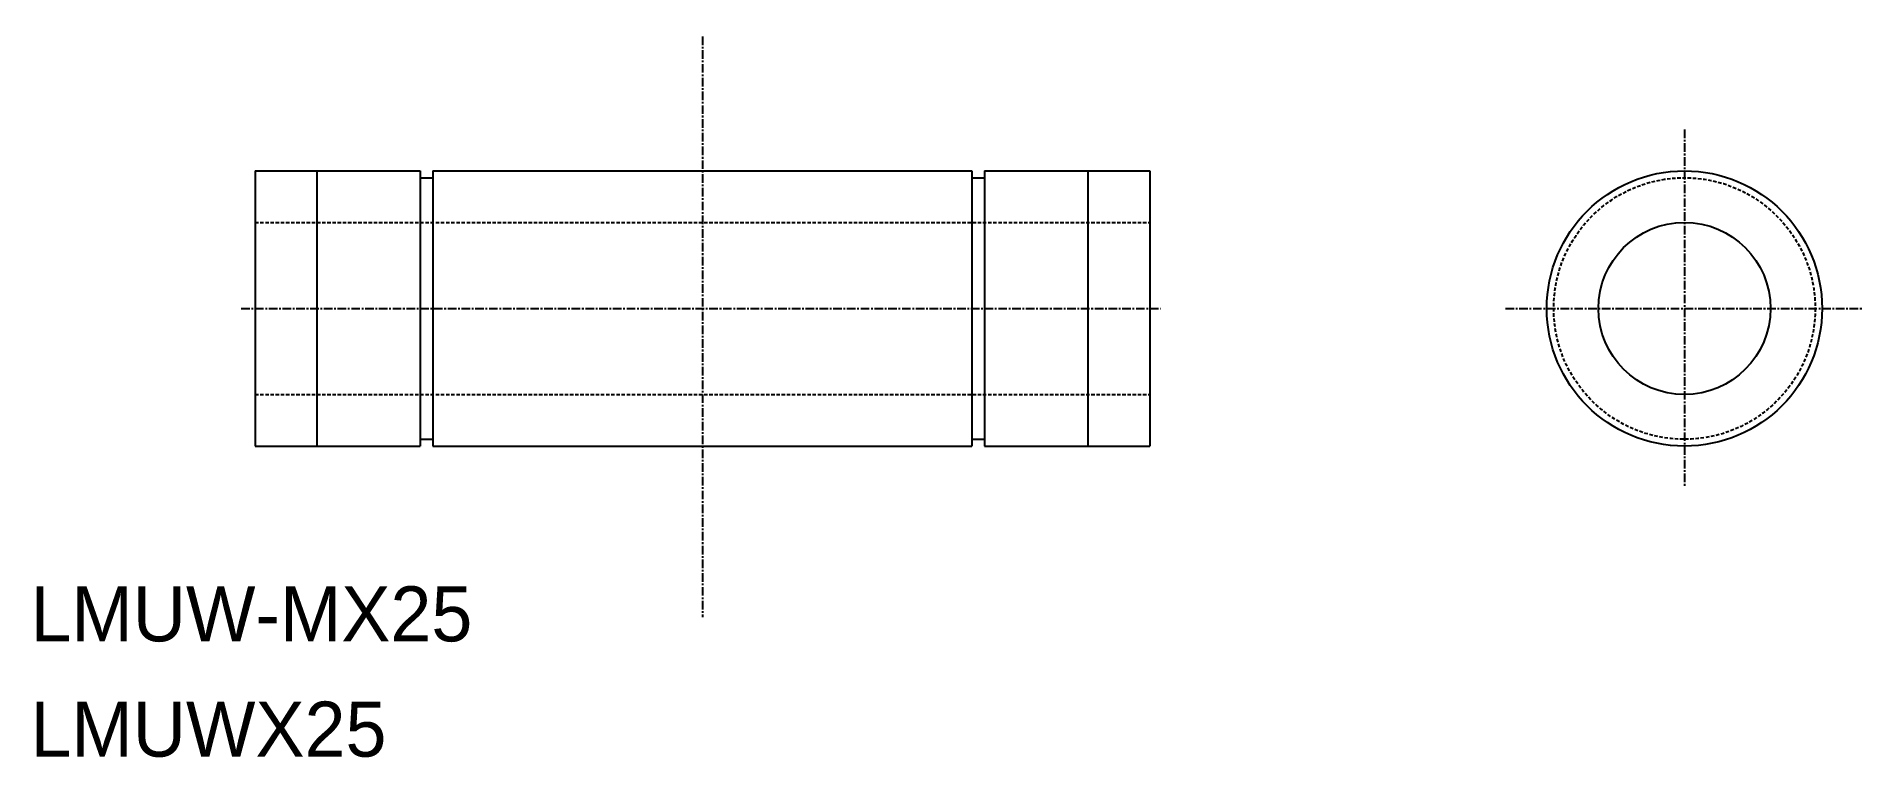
# Model space of a CAD drawing. Extents: x 144 to 409, y 132 to 237.
import ezdxf

# ---------------------------------------------------------------- set-up
doc = ezdxf.new("R2010")
doc.units = 0
doc.linetypes.add('CENTER', pattern=[2, 1.25, -0.25, 0.25, -0.25])
doc.linetypes.add('DASHED', pattern=[0.75, 0.5, -0.25])
doc.layers.get('0').update_dxf_attribs({"linetype": 'CONTINUOUS'})
doc.layers.add('CENTER', color=1, linetype='CENTER')

msp = doc.modelspace()

# ---------------------------------------------------------------- linework, layer by layer
at = {"color": 7, "linetype": 'CONTINUOUS'}
for p, q in [((175.43, 217.51), (199.43, 217.51)), ((175.43, 217.51), (175.43, 177.51)), ((184.43, 217.51), (184.43, 177.51)), ((199.43, 217.51), (199.43, 177.51)), ((199.43, 216.51), (201.28, 216.51)), ((201.28, 217.51), (279.58, 217.51)), ((201.28, 217.51), (201.28, 177.51)), ((279.58, 217.51), (279.58, 177.51)), ((279.58, 216.51), (281.43, 216.51)), ((281.43, 217.51), (305.43, 217.51)), ((281.43, 217.51), (281.43, 177.51)), ((296.43, 217.51), (296.43, 177.51)), ((305.43, 217.51), (305.43, 177.51)), ((199.43, 178.51), (201.28, 178.51)), ((279.58, 178.51), (281.43, 178.51)), ((175.43, 177.51), (199.43, 177.51)), ((201.28, 177.51), (279.58, 177.51)), ((281.43, 177.51), (305.43, 177.51))]:
    msp.add_line(p, q, dxfattribs=at)
at = {"color": 3, "linetype": 'DASHED'}
for p, q in [((175.43, 210.01), (305.43, 210.01)), ((175.43, 185.01), (305.43, 185.01))]:
    msp.add_line(p, q, dxfattribs=at)
at = {"color": 7, "linetype": 'CONTINUOUS'}
for radius in [20, 12.5]:
    msp.add_circle((383.11, 197.51), radius, dxfattribs=at)
at = {"color": 3, "linetype": 'DASHED'}
msp.add_circle((383.11, 197.51), 19, dxfattribs=at)
at = {"layer": 'CENTER', "color": 1, "linetype": 'CENTER'}
for p, q in [((240.43, 237.03), (240.43, 152.67)), ((383.11, 223.51), (383.11, 171.51)), ((173.43, 197.51), (306.98, 197.51)), ((357.11, 197.51), (409.11, 197.51))]:
    msp.add_line(p, q, dxfattribs=at)

# ---------------------------------------------------------------- texts
for s, p in [('LMUW-MX25', (142.81, 149.13)), ('LMUWX25', (142.81, 132.38))]:
    msp.add_text(s, height=8).set_placement(p)

doc.saveas('drawing.dxf')
